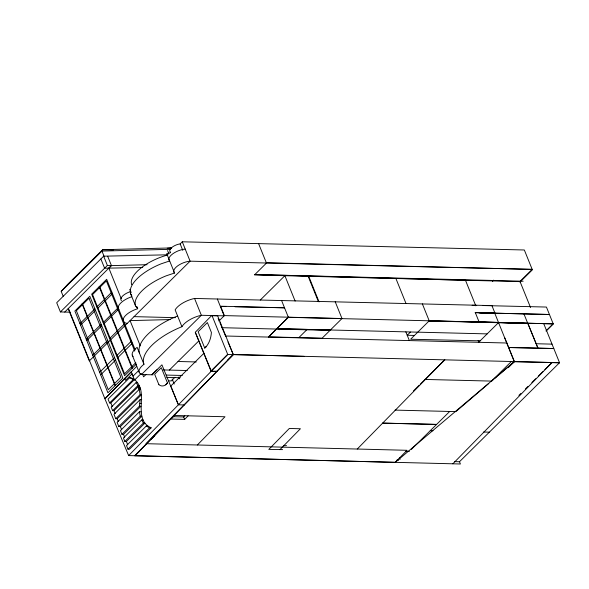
<?xml version="1.0" encoding="UTF-8"?>
<svg xmlns="http://www.w3.org/2000/svg" width="589" height="589" viewBox="0 0 589 589"><rect width="100%" height="100%" fill="white"/><g stroke="black" fill="none" stroke-linecap="round" stroke-linejoin="round"><path stroke-width="0.88" d="M140.16 399.578L117.123 422.372L118.816 426.569L139.394 406.211L140.16 399.578L141.713 399.622M158.905 384.713L154.657 374.236L161.298 367.676L167.504 383.034L165.538 384.934A12.03 7.767 -88.6 0 1 158.905 384.713L158.89 384.713M205.981 346.833L206.474 346.273A19.599 12.641 -88.5 0 0 211.399 332.468L207.402 322.566L198.132 331.732L204.729 348.07L205.981 346.833L204.729 348.07M60.417 311.942L64.746 312.052L111.439 265.551L107.389 265.455L60.417 311.942L56.699 302.739L103.649 256.186L167.99 254.801M63.163 296.238L61.212 291.408L67.617 284.384L102.648 249.707L171.708 247.925L167.232 248.278M141.264 373.419L134.564 380.082L131.214 371.799L104.916 398.79L128.645 455.584L395.241 462.343L514.418 361.58L504.714 337.828M197.322 445.004L224.991 416.747L174.138 415.473L134.712 455.739M454.524 461.614L459.494 461.732L460.399 463.992L134.977 455.746L233.281 354.585L217.628 315.829L211.532 315.697L195.298 332.27L211.105 371.394L217.002 371.342L211.304 371.203L195.298 332.27M136.788 366.24L104.916 398.79L68.442 308.496M128.645 455.584L227.715 354.438L559.543 362.706L543.735 323.663M134.977 455.746L139.564 451.064M174.506 415.481L171.024 419.037L184.666 419.375L188.149 415.827M172.746 416.688L183.658 416.968L184.821 415.782M279.9 449.679L300.405 428.748L289.317 428.468L268.812 449.4L282.617 449.621M357.258 449.039L444.548 359.938M395.241 462.343L407.043 450.298L145.991 443.686L233.281 354.585L228.002 341.951M452.867 463.801L551.959 362.655L559.543 362.706L514.3 361.698L498.463 375.222M138.496 370.717L133.07 376.106L132.135 373.794L125.486 380.376L124.647 378.307M174.97 377.284L171.311 380.914L168.557 380.855M61.212 291.408L101.963 251.069L102.648 249.707L113.434 249.972M108.648 268.312L111.439 265.551M79.957 323.597L94.895 308.82M96.832 306.957L111.851 292.107M80.568 325.106L95.506 310.329M97.472 308.54L112.484 293.683M170.538 252.121A8.187 3.49 -22 0 1 171.679 247.594A8.187 3.49 -22 0 1 180.16 243.89L182.273 241.799L524.335 249.986L532.368 269.858L519.984 282.043M86.2 339.043L101.131 324.267M103.156 322.617L118.175 307.76M86.804 340.552L101.742 325.776M103.701 323.965L118.72 309.115M92.753 355.27L107.691 340.494M109.613 338.587L124.625 323.736M99.651 372.336L114.59 357.56M116.57 355.808L131.583 340.957M117.432 357.95L132.451 343.092M100.66 374.84L115.599 360.063M135.801 362.677L124.551 373.801L92.547 294.574L106.366 280.909L134.741 351.132M136.383 364.046L124.603 375.701L91.663 294.161L106.675 279.304L135.183 349.851M115.12 385.685L107.92 392.811L74.877 311.029L89.815 296.252L122.858 378.035L115.12 385.685L82.077 303.902M129.69 377.682L108.052 399.099L109.598 402.935L110.82 402.964L134.498 379.544L133.276 379.515L129.69 377.682C132.937 377.659 135.566 380.199 137.436 382.614A20.917 13.503 -88.6 0 1 140.646 389.447C143.709 401.97 135.669 421.091 151.152 427.813L129.506 449.223L127.953 449.179L126.502 445.579L146.234 426.061L147.787 426.097M109.598 402.935L133.276 379.515M137.436 382.614L136.103 382.578L111.211 407.198L112.602 410.643L113.935 410.68L139.144 385.736L140.646 389.447L139.203 389.41L113.994 414.347L115.761 418.72L117.196 418.757L141.618 394.601L140.175 394.564L115.761 418.72M145.991 374.457L143.613 376.82L142.619 374.368M112.602 410.643L137.819 385.707L139.144 385.736M156.924 369.774L151.933 374.714L161.923 364.827L178.099 404.061M169.345 370.083L198.787 340.943M218.931 321.005L224.387 315.601L341.988 318.531L335.193 301.715M118.816 426.569L120.37 426.605L140.948 406.248L139.394 406.211M165.686 384.831L167.504 383.034M141.007 411.821L139.453 411.777L120.443 430.588L121.952 434.321L123.506 434.365L141.824 416.246L140.27 416.202L121.952 434.321M204.022 353.179L170.803 386.038L178.386 404.812L184.35 404.96M260.286 300.037L284.877 275.696L295.126 301.06M143.186 420.009L141.64 419.972L123.432 437.98L124.824 441.433L126.377 441.478L144.938 423.116L143.385 423.079L124.824 441.433M127.953 449.179L149.599 427.769L151.152 427.813M210.95 371.018L227.715 354.438L212.055 315.689M308.341 276.756L308.739 276.359L319.061 301.899M227.531 360.269L233.281 354.585L304.027 356.338M483.135 305.544L546.43 307.053L553.226 323.869L288.374 317.316L268.496 336.996L288.323 317.199M298.844 337.63L306.744 329.811M341.988 318.531L330.407 329.987L276.749 328.655L487.147 333.889M410.408 332.1L407.213 335.259L414.538 335.443M478.15 340.405L478.842 342.106L498.721 322.433L429.212 320.821L410.614 339.235L480.123 340.84M475.132 312.715L494.929 313.046L491.925 305.61L194.554 298.454A17.596 7.495 -22 0 0 175.139 309.88L181.935 326.704A48.673 20.725 -22 0 0 143.966 364.282A15.932 6.781 -22 0 0 141.551 374.457M520.271 281.144L532.169 269.372L266.78 262.76L254.477 274.938L520.065 281.623L530.542 307.554M413.456 390.934L419.258 385.184M420.546 383.91L444.857 359.85M479.137 322.065L475.294 312.56L494.929 313.046M498.773 322.558L527.943 323.361M527.81 323.317L537.948 348.136L553.829 348.533L508.572 347.532M411.336 449.429L449.694 411.461M425.067 379.441L491.587 381.098L511.377 361.506M508.263 367.676L514.418 361.58M546.202 330.827L553.226 323.869L479.085 321.947M546.032 330.996L553.196 323.913M518.887 395.388L520.831 393.467M525.373 388.976L527.965 386.406M531.86 382.555L535.747 378.705M538.346 376.135L542.881 371.644M544.825 369.715L551.959 362.655M459.494 461.732L559.41 362.839M150.88 439.416L154.767 435.58M492.404 281.417L493.707 280.136M488.841 383.446L455.879 411.615L395.028 410.106M491.587 381.098L492.964 379.92M494.34 378.749L497.087 376.393M135.595 306.037A39.227 16.706 -22 0 1 166.083 275.866L174.55 273.016L169.676 260.949L161.209 263.798A39.227 16.706 -22 0 0 130.721 293.97L135.595 306.037L137.738 308.769L136.832 309.011A14.629 6.229 -22 0 0 124.154 317.199A14.629 6.229 -22 0 0 127.209 323.427M170.56 252.688L166.724 253.638L169.352 260.139M170.457 249.309L101.963 251.069L104.238 256.701M147.081 264.697L111.461 265.617L107.691 256.289M100.866 258.946L104.606 268.209L142.737 267.509M170.147 319.577L130.059 320.607L140.3 345.949M283.795 445.704L286.534 445.637M220.36 306.457L225.859 306.574M235.026 306.766L284.531 307.811L220.595 306.221L224.387 315.601M479.593 312.825L549.434 314.489L478.791 312.803M508.624 347.488L537.948 348.136L527.862 323.442L429.05 320.983M405.718 451.284L409.377 451.365M174.55 273.016L174.27 272.817A12.001 5.11 -22 0 1 177.62 265.911A12.001 5.11 -22 0 1 190.1 261.177L532.169 269.372M472.128 305.286L476.715 305.389M382.769 423.145L436.596 424.426L382.776 423.086M523.142 281.218L254.882 274.54L465.479 280.261L475.794 305.801M134.064 316.639L175.463 317.67M221.545 327.69L330.009 330.385L322.109 338.204L268.422 336.871M225.786 336.01L506.923 343.012M536.174 343.74L552.048 344.131M178.025 361.491L196.284 361.948M163.138 369.929L187.302 370.525M153.111 374.832L141.47 374.538L201.35 315.277L224.151 315.844L217.356 299.021M166.15 375.068L182.31 375.473M166.812 377.394L180.278 377.726M139.748 403.391L141.301 403.436M430.264 430.692L433.011 430.758M483.576 432.017L489.363 432.164M396.625 460.171L398.466 460.215M64.746 312.052L70.246 312.192M149.599 427.769L146.234 426.061M169.676 260.949L169.396 260.75A12.001 5.11 -22 0 1 172.739 253.844A12.001 5.11 -22 0 1 185.226 249.11M130.544 290.2L129.911 289.39L131.178 292.527M130.721 293.97L131.796 295.332M143.385 423.079L141.64 419.972M218.151 318.362L219.204 320.887M219.911 322.573L225.543 336.054M183.658 416.968L184.666 419.375M523.945 313.93L527.744 323.317M494.767 313.208L514.3 361.698M422.365 303.88L429.212 320.821M395.918 278.531L405.887 303.21M405.836 331.857L409.274 340.354M399.371 457.69L400.064 459.391M308.143 276.27L318.31 301.443M258.63 243.699L266.456 263.077M281.527 300.375L288.374 317.316M278.656 328.058L279.341 329.744M182.273 241.799L190.1 261.177L89.307 360.939L68.177 308.658M180.16 243.89L182.781 250.391M194.554 298.454L201.35 315.277A17.596 7.495 -22 0 0 181.935 326.704M167.563 250.553L168.903 253.866M178.806 377.122L179.49 378.823M172.15 378.948L174.204 384.035M136.766 306.354L137.414 307.966M108.936 268.319L121.209 298.697M103.649 256.186L107.389 265.455M143.966 364.282L137.119 347.341A15.932 6.781 -22 0 0 133.077 356.514M132.238 355.108L139.085 372.049M99.556 286.35L132.496 367.897M99.166 286.733L132.113 368.272M137.819 385.707L139.313 389.41A20.917 13.503 -88.6 0 0 136.103 382.578M82.342 303.637L115.385 385.42M110.82 402.964L112.256 406.52M113.935 410.68L115.135 413.64M117.196 418.757L118.382 421.68M120.37 426.605L121.673 429.823M123.506 434.365L124.684 437.288M126.377 441.478L127.717 444.791M139.203 389.41L140.175 394.564M140.27 416.202L139.453 411.777M139.63 353.555A48.673 20.725 -22 0 1 177.598 315.976M121.408 300.684A10.087 4.292 -22 0 1 130.633 291.555M131.708 284.693A34.722 14.784 -22 0 1 167.217 255.118M118.845 309.578A14.629 6.229 -22 0 1 131.862 296.701M88.983 298.248L76.364 310.727L108.273 389.712L120.892 377.225L88.983 298.248"/></g></svg>
